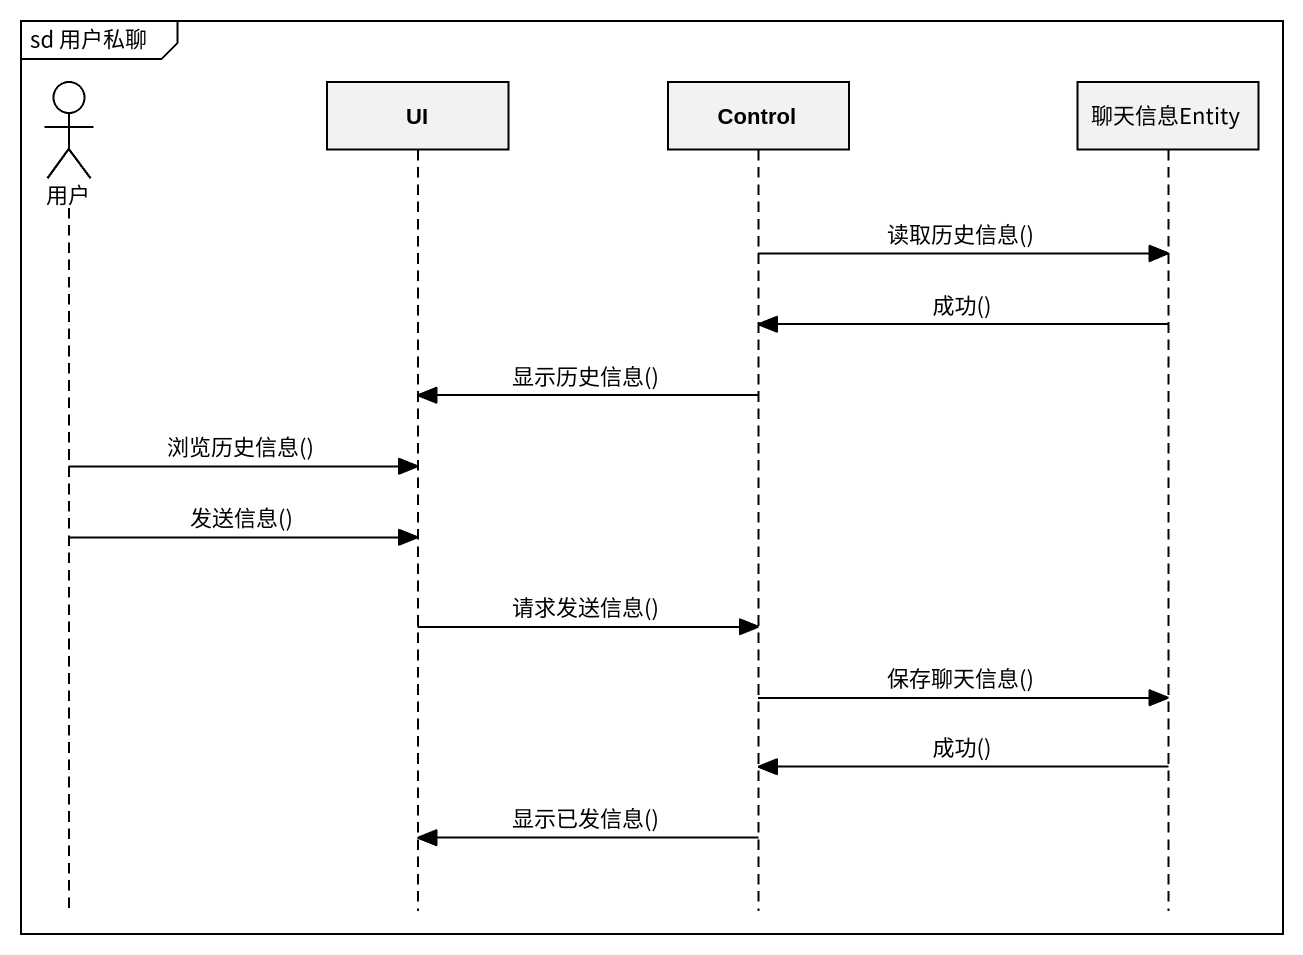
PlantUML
@startuml
mainframe sd 用户私聊
hide footbox
actor 用户
participant UI
participant "Control" as Control_
participant 聊天信息Entity

Control_ -> 聊天信息Entity : 读取历史信息()
聊天信息Entity -> Control_ : 成功()
Control_ -> UI : 显示历史信息()
用户 -> UI : 浏览历史信息()
用户 -> UI : 发送信息()
UI -> Control_ : 请求发送信息()
Control_ -> 聊天信息Entity : 保存聊天信息()
聊天信息Entity -> Control_ : 成功()
Control_ -> UI : 显示已发信息()
@enduml
